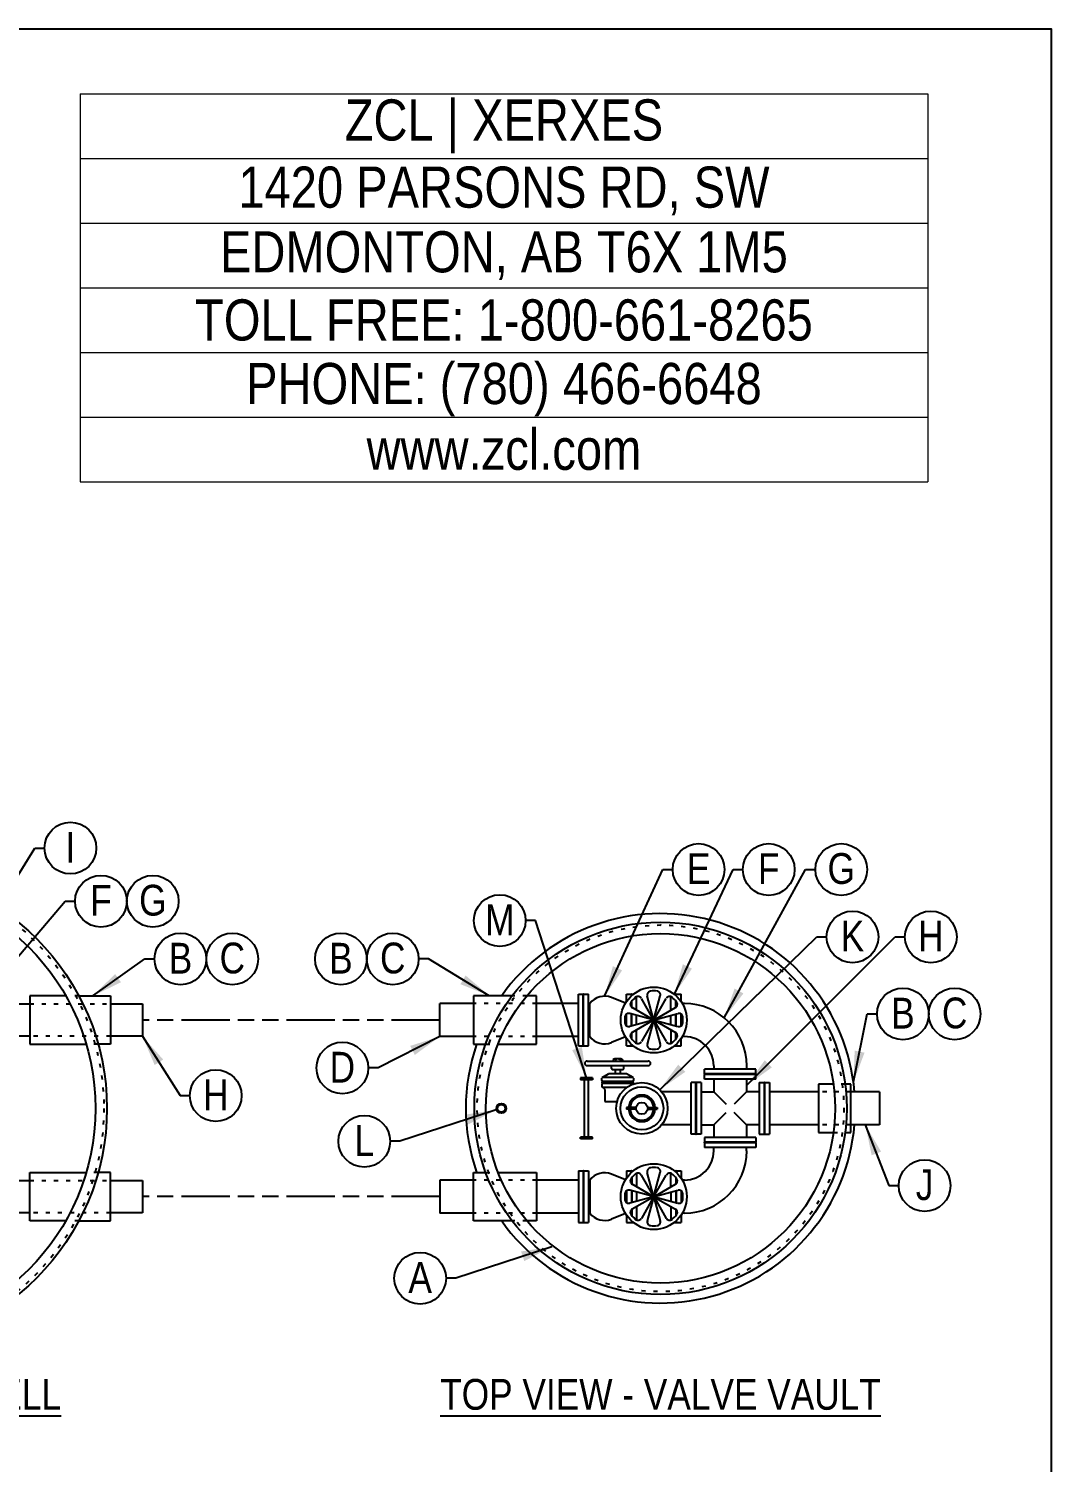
# Model space of a CAD drawing. Extents: x 0 to 216, y -5 to 280.
# Drawn here: x 136.9 to 216, y 169.1 to 280 of the extents above; entities that cross this region are included whole.
import ezdxf

# ---------------------------------------------------------------- set-up
doc = ezdxf.new("R2010")
doc.units = 0
doc.header["$LTSCALE"] = 10
doc.header["$MEASUREMENT"] = 0
doc.linetypes.add('PHANTOM', pattern=[1.1875, 0.375, -0.0625, 0.125, -0.0625, 0.125, -0.0625, 0.375])
doc.linetypes.add('SHORT_DASH', pattern=[0.125, 0.03125, -0.0625, 0.03125])
doc.layers.get('0').update_dxf_attribs({"linetype": 'CONTINUOUS'})
doc.layers.get('Defpoints').update_dxf_attribs({"linetype": 'CONTINUOUS'})
for name, color, linetype in [('5244-LOGO$0$CADdetails-2-FINELIGHT', 2, 'CONTINUOUS'), ('5244-LOGO$0$CADdetails-FRAME', 7, 'CONTINUOUS'), ('CADdetails-2-FINELIGHT', 2, 'CONTINUOUS'), ('CADdetails-7-FRAME', 7, 'CONTINUOUS'), ('CADdetails-7-VERYFINE', 7, 'CONTINUOUS'), ('CADdetails-9-EXTRAFINE', 9, 'CONTINUOUS')]:
    doc.layers.add(name, color=color, linetype=linetype)
doc.styles.add('5244-LOGO$0$CADdetails-NOTES', font='ARIALN.TTF', dxfattribs={"height": 2.38})
doc.styles.add('CADdetails-DIMENSIONS', font='ARIALN.TTF', dxfattribs={"height": 2.38})
doc.styles.add('CADdetails-NOTES', font='ARIALN.TTF', dxfattribs={"height": 2.38})
doc.dimstyles.new('CADdetails-LEADER', dxfattribs={"dimtxt": 2.38, "dimasz": 2.38, "dimexe": 0.5, "dimexo": 1.5, "dimgap": 1, "dimtad": 0, "dimzin": 0, "dimdsep": 46, "dimtxsty": 'CADdetails-DIMENSIONS', "dimcen": 1, "dimclrd": 256, "dimclre": 256, "dimclrt": 256, "dimadec": 0, "dimazin": 0, "dimtfac": 1, "dimtdec": 4, "dimtofl": 0, "dimtmove": 0, "dimatfit": 3, "dimfxl": 1, "dimtolj": 1, "dimtzin": 0, "dimarcsym": 0})

# ---------------------------------------------------------------- blocks, each defined once
blk = doc.blocks.new('*T8')
at = {"layer": 'Defpoints', "color": 8, "linetype": 'ByBlock', "lineweight": 0, "transparency": 16777216}
for p, q in [((0, 0), (65.57, 0)), ((0, 0), (0, -30)), ((65.57, 0), (65.57, -30)), ((0, -5), (65.57, -5)), ((0, -10), (65.57, -10)), ((0, -15), (65.57, -15)), ((0, -20), (65.57, -20)), ((0, -25), (65.57, -25)), ((0, -30), (65.57, -30))]:
    blk.add_line(p, q, dxfattribs=at)
at = {"layer": '5244-LOGO$0$CADdetails-2-FINELIGHT', "transparency": 16777216, "char_height": 3.18, "width": 65.4473, "style": '5244-LOGO$0$CADdetails-NOTES'}
for s, insert, attachment_point in [('ZCL | XERXES', (32.78, -2.5), 5), ('1420 PARSONS RD, SW', (32.78, -7.5), 5), ('EDMONTON, AB T6X 1M5', (32.78, -12.5), 5), ('TOLL FREE: 1-800-661-8265', (32.78, -17.5), 5), ('PHONE: (780) 466-6648', (32.78, -24.94), 8), ('www.zcl.com', (32.78, -27.5), 5)]:
    blk.add_mtext(s, dxfattribs=dict(at, insert=insert, attachment_point=attachment_point))
blk = doc.blocks.new('5244-LOGO')
at = {"layer": '5244-LOGO$0$CADdetails-FRAME'}
for p, q in [((0, 280), (216, 280)), ((216, 280), (216, 0))]:
    blk.add_line(p, q, dxfattribs=at)
blk.add_blockref('*T8', (140.88, 274.95))

msp = doc.modelspace()

# ---------------------------------------------------------------- linework, layer by layer
at = {"layer": 'CADdetails-7-FRAME'}
msp.add_lwpolyline([(0, 280), (216, 280), (216, 0), (0, 0)], close=True, dxfattribs=at)
at = {"layer": 'CADdetails-7-VERYFINE'}
for centre in [(140.13, 216.63), (188.72, 214.97), (194.14, 214.97), (199.75, 214.97), (142.49, 212.52), (146.5, 212.52), (173.34, 211.02), (200.62, 209.76), (206.68, 209.76), (148.64, 208.05), (152.65, 208.05), (161.05, 208.05), (165.06, 208.05), (204.52, 203.8), (208.52, 203.8), (161.16, 199.62), (151.37, 197.48), (162.86, 193.95), (206.2, 190.52), (167.18, 183.36)]:
    msp.add_circle(centre, 2, dxfattribs=at)
at = {"layer": 'CADdetails-9-EXTRAFINE', "linetype": 'Continuous'}
for p, q in [((136.98, 205.19), (136.98, 201.47)), ((139.76, 205.19), (136.98, 205.19)), ((140.78, 205.19), (143.22, 205.19)), ((143.22, 205.19), (143.22, 201.47)), ((174.31, 205.21), (171.3, 205.21)), ((171.3, 205.21), (171.3, 201.45)), ((176.19, 205.21), (175.44, 205.21)), ((176.19, 201.45), (176.19, 205.21)), ((179.42, 205.32), (179.79, 205.32)), ((179.42, 201.34), (179.42, 205.32)), ((179.82, 205.32), (179.79, 205.32)), ((179.79, 201.34), (179.79, 205.32)), ((179.82, 201.34), (179.82, 205.32)), ((179.82, 205.32), (180.19, 205.32)), ((180.19, 201.34), (180.19, 205.32)), ((183.15, 205.32), (183.52, 205.32)), ((183.15, 204.76), (183.15, 205.32)), ((183.55, 205.32), (183.52, 205.32)), ((183.52, 205.19), (183.52, 205.32)), ((183.55, 205.32), (183.67, 205.32)), ((183.55, 205.23), (183.55, 205.32)), ((183.92, 204.1), (183.92, 205.13)), ((185.21, 203.47), (184.75, 205.2)), ((185.29, 203.47), (185.75, 205.2)), ((186.58, 204.1), (186.58, 205.13)), ((186.84, 205.32), (186.95, 205.32)), ((186.99, 205.32), (186.95, 205.32)), ((186.95, 205.23), (186.95, 205.32)), ((186.99, 205.32), (187.36, 205.32)), ((186.99, 205.19), (186.99, 205.32)), ((187.36, 204.76), (187.36, 205.32)), ((132.51, 204.59), (136.98, 204.59)), ((143.22, 204.59), (145.7, 204.59)), ((145.7, 204.59), (145.7, 202.07)), ((171.3, 204.6), (168.71, 204.6)), ((168.71, 202.06), (168.71, 204.6)), ((179.42, 204.6), (176.19, 204.6)), ((180.31, 204.6), (180.19, 204.6)), ((180.31, 202.05), (180.31, 204.6)), ((183.07, 204.64), (181.97, 205.07)), ((183.52, 204.34), (183.52, 204.76)), ((183.55, 204.31), (183.55, 204.81)), ((185.12, 203.4), (183.58, 204.3)), ((185.18, 203.46), (184.29, 205)), ((185.33, 203.46), (186.22, 205)), ((185.38, 203.4), (186.93, 204.3)), ((186.95, 204.31), (186.95, 204.81)), ((186.99, 204.34), (186.99, 204.76)), ((187.62, 204.6), (187.46, 204.6)), ((183.15, 202.87), (183.15, 203.79)), ((185.11, 203.37), (183.39, 203.83)), ((185.11, 203.29), (183.39, 202.83)), ((183.52, 202.87), (183.52, 203.8)), ((183.55, 202.88), (183.55, 203.79)), ((185.12, 203.26), (183.58, 202.36)), ((183.92, 202.97), (183.92, 203.69)), ((185.18, 203.2), (184.29, 201.66)), ((185.21, 203.19), (184.75, 201.46)), ((185.29, 203.19), (185.75, 201.46)), ((185.33, 203.2), (186.22, 201.66)), ((185.38, 203.26), (186.93, 202.36)), ((185.4, 203.37), (187.12, 203.83)), ((185.4, 203.29), (187.12, 202.83)), ((186.58, 202.97), (186.58, 203.69)), ((186.95, 202.88), (186.95, 203.79)), ((186.99, 202.87), (186.99, 203.8)), ((187.36, 202.87), (187.36, 203.79)), ((136.98, 202.07), (132.51, 202.07)), ((145.7, 202.07), (143.22, 202.07)), ((171.3, 202.06), (168.71, 202.06)), ((179.42, 202.06), (176.19, 202.06)), ((180.31, 202.05), (180.19, 202.05)), ((183.07, 202.02), (181.97, 201.58)), ((183.15, 201.34), (183.15, 201.9)), ((183.52, 201.9), (183.52, 202.32)), ((183.55, 201.85), (183.55, 202.35)), ((183.92, 201.53), (183.92, 202.56)), ((186.58, 202.56), (186.58, 201.53)), ((186.95, 201.85), (186.95, 202.35)), ((186.99, 201.9), (186.99, 202.32)), ((187.36, 201.34), (187.36, 201.9)), ((187.62, 202.06), (187.46, 202.06)), ((136.98, 201.47), (141.34, 201.47)), ((143.22, 201.47), (142.26, 201.47)), ((171.3, 201.45), (172.25, 201.45)), ((173.2, 201.45), (176.19, 201.45)), ((179.42, 201.34), (179.79, 201.34)), ((179.82, 201.34), (179.79, 201.34)), ((179.82, 201.34), (180.19, 201.34)), ((183.15, 201.34), (183.52, 201.34)), ((183.52, 201.34), (183.52, 201.47)), ((183.55, 201.34), (183.52, 201.34)), ((183.55, 201.34), (183.55, 201.43)), ((183.55, 201.34), (183.67, 201.34)), ((186.84, 201.34), (186.95, 201.34)), ((186.95, 201.34), (186.95, 201.43)), ((186.99, 201.34), (186.95, 201.34)), ((186.99, 201.34), (186.99, 201.47)), ((186.99, 201.34), (187.36, 201.34)), ((180.09, 200.16), (184.82, 200.16)), ((180.09, 199.8), (184.82, 199.8)), ((181.98, 199.57), (181.98, 199.8)), ((182.16, 200.31), (182.11, 200.28)), ((182.11, 200.28), (182.11, 200.16)), ((182.73, 200.32), (182.2, 200.32)), ((182.29, 200.29), (182.29, 200.16)), ((182.64, 200.29), (182.64, 200.16)), ((182.77, 200.31), (182.82, 200.28)), ((182.82, 200.28), (182.82, 200.16)), ((182.93, 199.57), (182.93, 199.8)), ((189.89, 199.79), (189.89, 199.53)), ((192.43, 199.79), (192.43, 199.53)), ((179.58, 198.86), (179.58, 198.71)), ((180.52, 198.86), (179.58, 198.86)), ((180.52, 198.71), (179.58, 198.71)), ((179.9, 194.28), (179.9, 198.71)), ((180.19, 194.28), (180.19, 198.71)), ((180.52, 198.86), (180.52, 198.71)), ((181.24, 198.64), (181.24, 198.83)), ((181.24, 198.53), (181.24, 198.49)), ((181.26, 198.88), (181.76, 199.17)), ((183.65, 198.89), (181.28, 198.89)), ((183.62, 198.58), (181.29, 198.58)), ((183.13, 199.18), (181.79, 199.18)), ((182.04, 199.5), (182.87, 199.5)), ((182.28, 199.18), (182.28, 199.5)), ((182.65, 199.5), (182.65, 199.18)), ((183.65, 198.88), (183.15, 199.17)), ((183.67, 198.83), (183.67, 198.64)), ((183.67, 198.49), (183.67, 198.53)), ((188.13, 194.51), (188.13, 198.49)), ((188.5, 198.49), (188.13, 198.49)), ((188.5, 198.49), (188.5, 194.51)), ((188.5, 198.49), (188.54, 198.49)), ((188.5, 194.51), (188.5, 198.49)), ((188.54, 198.49), (188.54, 194.51)), ((188.91, 198.49), (188.54, 198.49)), ((188.91, 198.49), (188.91, 194.51)), ((193.15, 199.53), (189.17, 199.53)), ((189.17, 199.16), (189.17, 199.53)), ((193.15, 199.16), (189.17, 199.16)), ((189.17, 199.16), (189.17, 199.12)), ((193.15, 199.12), (189.17, 199.12)), ((189.17, 198.75), (189.17, 199.12)), ((193.15, 198.75), (189.17, 198.75)), ((189.89, 198.75), (189.89, 197.77)), ((192.43, 198.75), (192.43, 197.77)), ((193.15, 199.16), (193.15, 199.53)), ((193.15, 199.16), (193.15, 199.12)), ((193.15, 198.75), (193.15, 199.12)), ((193.41, 198.49), (193.41, 194.51)), ((193.41, 198.49), (193.78, 198.49)), ((193.78, 198.49), (193.78, 194.51)), ((193.82, 198.49), (193.78, 198.49)), ((193.82, 198.49), (193.82, 194.51)), ((193.82, 198.49), (194.19, 198.49)), ((194.19, 198.49), (194.19, 194.51)), ((181.24, 198.37), (181.24, 198.18)), ((183.62, 198.43), (181.29, 198.43)), ((183.17, 198.12), (181.29, 198.12)), ((181.47, 197.89), (181.47, 197.02)), ((188.13, 197.77), (185.86, 197.77)), ((188.91, 197.77), (189.89, 197.77)), ((189.89, 197.77), (190.85, 196.81)), ((192.43, 197.77), (191.47, 196.81)), ((193.41, 197.77), (192.43, 197.77)), ((197.99, 197.77), (194.19, 197.77)), ((199.15, 198.38), (197.99, 198.38)), ((197.99, 198.38), (197.99, 194.62)), ((200.5, 198.38), (200.05, 198.38)), ((200.5, 194.62), (200.5, 198.38)), ((202.72, 197.77), (200.5, 197.77)), ((202.72, 197.77), (202.72, 195.23)), ((181.47, 197.02), (182.41, 197.02)), ((183.88, 196.57), (183.15, 196.57)), ((183.15, 196.57), (183.15, 196.43)), ((183.88, 196.43), (183.15, 196.43)), ((184.78, 196.57), (185.51, 196.57)), ((184.78, 196.43), (185.51, 196.43)), ((185.51, 196.57), (185.51, 196.43)), ((188.13, 195.23), (185.86, 195.23)), ((188.91, 195.23), (189.89, 195.23)), ((189.89, 195.23), (190.85, 196.19)), ((189.89, 195.23), (189.89, 194.25)), ((192.43, 195.23), (191.47, 196.19)), ((193.41, 195.23), (192.43, 195.23)), ((192.43, 195.23), (192.43, 194.25)), ((197.99, 195.23), (194.19, 195.23)), ((202.72, 195.23), (200.5, 195.23)), ((179.58, 194.14), (179.58, 194.28)), ((180.52, 194.28), (179.58, 194.28)), ((180.52, 194.14), (179.58, 194.14)), ((180.52, 194.14), (180.52, 194.28)), ((188.5, 194.51), (188.13, 194.51)), ((188.5, 194.51), (188.54, 194.51)), ((188.91, 194.51), (188.54, 194.51)), ((189.17, 194.25), (189.17, 193.88)), ((193.15, 194.25), (189.17, 194.25)), ((193.15, 194.25), (193.15, 193.88)), ((193.41, 194.51), (193.78, 194.51)), ((193.82, 194.51), (193.78, 194.51)), ((193.82, 194.51), (194.19, 194.51)), ((197.99, 194.62), (199.15, 194.62)), ((200.05, 194.62), (200.5, 194.62)), ((193.15, 193.88), (189.17, 193.88)), ((189.17, 193.84), (189.17, 193.88)), ((193.15, 193.84), (189.17, 193.84)), ((189.17, 193.84), (189.17, 193.47)), ((193.15, 193.47), (189.17, 193.47)), ((189.89, 193.21), (189.89, 193.47)), ((192.43, 193.21), (192.43, 193.47)), ((193.15, 193.84), (193.15, 193.88)), ((193.15, 193.84), (193.15, 193.47)), ((132.51, 190.92), (136.98, 190.92)), ((136.98, 187.8), (136.98, 191.53)), ((136.98, 191.53), (141.34, 191.53)), ((143.22, 191.53), (142.26, 191.53)), ((143.22, 187.8), (143.22, 191.53)), ((143.22, 190.92), (145.7, 190.92)), ((145.7, 190.92), (145.7, 188.41)), ((171.3, 190.94), (168.71, 190.94)), ((168.71, 190.94), (168.71, 188.39)), ((171.3, 187.79), (171.3, 191.55)), ((171.3, 191.55), (172.25, 191.55)), ((173.2, 191.55), (176.19, 191.55)), ((176.19, 191.55), (176.19, 187.79)), ((179.42, 190.94), (176.19, 190.94)), ((179.42, 191.66), (179.42, 187.67)), ((179.42, 191.66), (179.79, 191.66)), ((179.82, 191.66), (179.79, 191.66)), ((179.79, 191.66), (179.79, 187.67)), ((179.82, 191.66), (179.82, 187.67)), ((179.82, 191.66), (180.19, 191.66)), ((180.19, 191.66), (180.19, 187.67)), ((180.31, 190.95), (180.19, 190.95)), ((180.31, 190.95), (180.31, 188.39)), ((183.07, 190.98), (181.97, 191.41)), ((183.15, 191.66), (183.15, 191.1)), ((183.15, 191.66), (183.52, 191.66)), ((183.52, 191.66), (183.52, 191.53)), ((183.55, 191.66), (183.52, 191.66)), ((183.52, 191.1), (183.52, 190.68)), ((183.55, 191.66), (183.67, 191.66)), ((183.55, 191.66), (183.55, 191.57)), ((183.55, 191.14), (183.55, 190.65)), ((183.92, 191.47), (183.92, 190.44)), ((185.18, 189.8), (184.29, 191.34)), ((185.21, 189.81), (184.75, 191.54)), ((185.29, 189.81), (185.75, 191.54)), ((185.33, 189.8), (186.22, 191.34)), ((186.58, 190.44), (186.58, 191.47)), ((186.84, 191.66), (186.95, 191.66)), ((186.95, 191.66), (186.95, 191.57)), ((186.99, 191.66), (186.95, 191.66)), ((186.95, 191.14), (186.95, 190.65)), ((186.99, 191.66), (186.99, 191.53)), ((186.99, 191.66), (187.36, 191.66)), ((186.99, 191.1), (186.99, 190.68)), ((187.36, 191.66), (187.36, 191.1)), ((187.62, 190.94), (187.46, 190.94)), ((183.15, 190.13), (183.15, 189.21)), ((185.11, 189.71), (183.39, 190.17)), ((185.11, 189.63), (183.39, 189.17)), ((183.52, 190.13), (183.52, 189.2)), ((183.55, 190.12), (183.55, 189.21)), ((185.12, 189.74), (183.58, 190.63)), ((183.92, 190.02), (183.92, 189.31)), ((185.38, 189.74), (186.93, 190.63)), ((185.4, 189.71), (187.12, 190.17)), ((185.4, 189.63), (187.12, 189.17)), ((186.58, 190.02), (186.58, 189.31)), ((186.95, 190.12), (186.95, 189.21)), ((186.99, 190.13), (186.99, 189.2)), ((187.36, 190.13), (187.36, 189.21)), ((183.52, 188.65), (183.52, 188.24)), ((183.55, 188.69), (183.55, 188.19)), ((185.12, 189.59), (183.58, 188.7)), ((183.92, 188.9), (183.92, 187.87)), ((185.18, 189.54), (184.29, 187.99)), ((185.21, 189.53), (184.75, 187.8)), ((185.29, 189.53), (185.75, 187.8)), ((185.33, 189.54), (186.22, 187.99)), ((185.38, 189.59), (186.93, 188.7)), ((186.58, 188.9), (186.58, 187.87)), ((186.95, 188.69), (186.95, 188.19)), ((186.99, 188.65), (186.99, 188.24)), ((136.98, 188.41), (132.51, 188.41)), ((139.76, 187.8), (136.98, 187.8)), ((140.78, 187.8), (143.22, 187.8)), ((145.7, 188.41), (143.22, 188.41)), ((171.3, 188.39), (168.71, 188.39)), ((174.31, 187.79), (171.3, 187.79)), ((176.19, 187.79), (175.44, 187.79)), ((179.42, 188.39), (176.19, 188.39)), ((179.42, 187.67), (179.79, 187.67)), ((179.82, 187.67), (179.79, 187.67)), ((179.82, 187.67), (180.19, 187.67)), ((180.31, 188.39), (180.19, 188.39)), ((183.07, 188.36), (181.97, 187.93)), ((183.15, 188.24), (183.15, 187.67)), ((183.15, 187.67), (183.52, 187.67)), ((183.52, 187.81), (183.52, 187.67)), ((183.55, 187.67), (183.52, 187.67)), ((183.55, 187.77), (183.55, 187.67)), ((183.55, 187.67), (183.67, 187.67)), ((186.84, 187.67), (186.95, 187.67)), ((186.95, 187.77), (186.95, 187.67)), ((186.99, 187.67), (186.95, 187.67)), ((186.99, 187.81), (186.99, 187.67)), ((186.99, 187.67), (187.36, 187.67)), ((187.36, 188.24), (187.36, 187.67)), ((187.62, 188.39), (187.46, 188.39))]:
    msp.add_line(p, q, dxfattribs=at)
at = {"layer": 'CADdetails-9-EXTRAFINE', "linetype": 'SHORT_DASH'}
for p, q in [((140.78, 205.19), (139.76, 205.19)), ((175.44, 205.21), (174.31, 205.21)), ((136.98, 204.59), (143.22, 204.59)), ((176.19, 204.6), (171.3, 204.6)), ((143.22, 202.07), (136.98, 202.07)), ((176.19, 202.06), (171.3, 202.06)), ((142.26, 201.47), (141.34, 201.47)), ((172.25, 201.45), (173.2, 201.45)), ((200.5, 197.77), (197.99, 197.77)), ((200.05, 198.38), (199.15, 198.38)), ((200.5, 195.23), (197.99, 195.23)), ((199.15, 194.62), (200.05, 194.62)), ((136.98, 190.92), (143.22, 190.92)), ((142.26, 191.53), (141.34, 191.53)), ((176.19, 190.94), (171.3, 190.94)), ((172.25, 191.55), (173.2, 191.55)), ((143.22, 188.41), (136.98, 188.41)), ((140.78, 187.8), (139.76, 187.8)), ((176.19, 188.39), (171.3, 188.39)), ((175.44, 187.79), (174.31, 187.79))]:
    msp.add_line(p, q, dxfattribs=at)
at = {"layer": 'CADdetails-9-EXTRAFINE', "linetype": 'PHANTOM'}
for p, q in [((168.71, 203.33), (145.7, 203.33)), ((168.71, 189.67), (145.7, 189.67))]:
    msp.add_line(p, q, dxfattribs=at)
at = {"layer": 'CADdetails-9-EXTRAFINE', "linetype": 'Continuous'}
for centre, radius in [((124.41, 196.5), 18.54), ((124.41, 196.5), 17.65), ((185.77, 196.5), 14.4), ((185.77, 196.5), 13.51), ((185.25, 203.33), 2.55), ((185.25, 203.33), 0.0738), ((184.33, 196.5), 1.99), ((184.33, 196.5), 1.66), ((173.46, 196.5), 0.369), ((173.46, 196.5), 0.295), ((184.33, 196.5), 0.448), ((185.25, 189.67), 2.55), ((185.25, 189.67), 0.0738)]:
    msp.add_circle(centre, radius, dxfattribs=at)
at = {"layer": 'CADdetails-9-EXTRAFINE', "linetype": 'SHORT_DASH'}
for centre, radius in [((124.41, 196.5), 18.31), ((185.77, 196.5), 14.18)]:
    msp.add_circle(centre, radius, dxfattribs=at)
at = {"layer": 'CADdetails-9-EXTRAFINE', "linetype": 'Continuous'}
for centre, radius, start, end in [((185.77, 196.5), 15.06, 4.8507, 144.6597), ((181.45, 203.75), 1.42, 68.3754, 143.1301), ((184.03, 204.86), 0.295, 30, 128.6893), ((185.04, 205.27), 0.295, 96.3107, 195), ((185.25, 203.33), 2.25, 83.6893, 96.3107), ((185.47, 205.27), 0.295, 345, 83.6893), ((186.48, 204.86), 0.295, 51.3107, 150), ((183.73, 204.55), 0.295, 141.3107, 240), ((185.25, 203.33), 2.25, 128.6893, 141.3107), ((185.25, 203.33), 2.25, 38.6893, 51.3107), ((186.78, 204.55), 0.295, 300, 38.6893), ((187.62, 199.79), 4.82, 0, 90), ((185.25, 203.33), 2.25, 173.6893, 186.3107), ((183.31, 203.55), 0.295, 75, 173.6893), ((183.31, 203.12), 0.295, 186.3107, 285), ((185.25, 203.33), 0.148, 165, 195), ((185.25, 203.33), 0.148, 120, 150), ((185.25, 203.33), 0.148, 210, 240), ((185.25, 203.33), 0.148, 75, 105), ((185.25, 203.33), 0.148, 255, 285), ((185.25, 203.33), 0.148, 30, 60), ((185.25, 203.33), 0.148, 300, 330), ((185.25, 203.33), 0.148, 345, 15), ((187.2, 203.55), 0.295, 6.3107, 105), ((187.2, 203.12), 0.295, 255, 353.6893), ((185.25, 203.33), 2.25, 353.6893, 6.3107), ((181.45, 202.9), 1.42, 216.8699, 291.6246), ((183.73, 202.11), 0.295, 120, 218.6893), ((185.25, 203.33), 2.25, 218.6893, 231.3107), ((185.25, 203.33), 2.25, 308.6893, 321.3107), ((186.78, 202.11), 0.295, 321.3107, 60), ((187.62, 199.79), 2.27, 0, 90), ((185.77, 196.5), 15.06, 160.8264, 199.1736), ((184.03, 201.8), 0.295, 231.3107, 330), ((185.04, 201.39), 0.295, 165, 263.6893), ((185.25, 203.33), 2.25, 263.6893, 276.3107), ((185.47, 201.39), 0.295, 276.3107, 15), ((186.48, 201.8), 0.295, 210, 308.6893), ((180.09, 199.98), 0.178, 90, 270), ((182.2, 200.16), 0.153, 54.7356, 105.5423), ((182.46, 199.75), 0.57, 71.9403, 108.0597), ((182.73, 200.16), 0.153, 74.4577, 125.2644), ((184.82, 199.98), 0.178, 270, 90), ((181.29, 198.83), 0.0568, 90, 180), ((181.29, 198.64), 0.0568, 180, 270), ((181.29, 198.53), 0.0568, 90, 180), ((181.29, 198.49), 0.0568, 180, 270), ((181.79, 199.12), 0.0616, 90, 120), ((182.04, 199.57), 0.0616, 180, 270), ((182.87, 199.57), 0.0616, 270, 0), ((183.12, 199.12), 0.0616, 60, 90), ((183.12, 199.12), 0.0616, 60, 90), ((183.62, 198.83), 0.0568, 0, 90), ((183.62, 198.64), 0.0568, 270, 0), ((183.62, 198.53), 0.0568, 0, 90), ((183.62, 198.49), 0.0568, 270, 0), ((181.29, 198.37), 0.0568, 90, 180), ((181.29, 198.18), 0.0568, 180, 270), ((181.24, 197.89), 0.237, 0, 78.8401), ((184.33, 196.5), 1.03, 4.096, 175.904), ((184.33, 196.5), 0.918, 4.6158, 175.3842), ((183.62, 198.37), 0.0568, 10.3425, 90), ((184.33, 196.5), 1.03, 184.096, 355.904), ((184.33, 196.5), 0.918, 184.6158, 355.3842), ((185.77, 196.5), 15.06, 215.3403, 355.1493), ((187.62, 193.21), 2.27, 270, 0), ((187.62, 193.21), 4.82, 270, 0), ((185.04, 191.61), 0.295, 96.3107, 195), ((185.25, 189.67), 2.25, 83.6893, 96.3107), ((185.47, 191.61), 0.295, 345, 83.6893), ((181.45, 190.1), 1.42, 68.3754, 143.1301), ((183.73, 190.89), 0.295, 141.3107, 240), ((185.25, 189.67), 2.25, 128.6893, 141.3107), ((184.03, 191.19), 0.295, 30, 128.6893), ((186.48, 191.19), 0.295, 51.3107, 150), ((185.25, 189.67), 2.25, 38.6893, 51.3107), ((186.78, 190.89), 0.295, 300, 38.6893), ((185.25, 189.67), 2.25, 173.6893, 186.3107), ((183.31, 189.88), 0.295, 75, 173.6893), ((185.25, 189.67), 0.148, 165, 195), ((185.25, 189.67), 0.148, 120, 150), ((185.25, 189.67), 0.148, 75, 105), ((185.25, 189.67), 0.148, 30, 60), ((185.25, 189.67), 0.148, 345, 15), ((187.2, 189.88), 0.295, 6.3107, 105), ((185.25, 189.67), 2.25, 353.6893, 6.3107), ((183.31, 189.45), 0.295, 186.3107, 285), ((183.73, 188.45), 0.295, 120, 218.6893), ((185.25, 189.67), 0.148, 210, 240), ((185.25, 189.67), 0.148, 255, 285), ((185.25, 189.67), 0.148, 300, 330), ((186.78, 188.45), 0.295, 321.3107, 60), ((187.2, 189.45), 0.295, 255, 353.6893), ((181.45, 189.25), 1.42, 216.8699, 291.6246), ((185.25, 189.67), 2.25, 218.6893, 231.3107), ((184.03, 188.14), 0.295, 231.3107, 330), ((185.04, 187.72), 0.295, 165, 263.6893), ((185.25, 189.67), 2.25, 263.6893, 276.3107), ((185.47, 187.72), 0.295, 276.3107, 15), ((186.48, 188.14), 0.295, 210, 308.6893), ((185.25, 189.67), 2.25, 308.6893, 321.3107)]:
    msp.add_arc(centre, radius, start, end, dxfattribs=at)

# ---------------------------------------------------------------- block references
msp.add_blockref('5244-LOGO', (0, 0))

# ---------------------------------------------------------------- texts
at = {"layer": 'CADdetails-2-FINELIGHT', "char_height": 2.38, "attachment_point": 2, "style": 'CADdetails-NOTES'}
for s, width, insert in [('{\\LTOP VIEW - WET WELL}', 33.0449, (124.41, 175.57)), ('{\\LTOP VIEW - VALVE VAULT}', 43.0306, (185.77, 175.57))]:
    msp.add_mtext_dynamic_manual_height_columns(s, width=width, gutter_width=11.9, heights=[0], dxfattribs=dict(at, insert=insert))
at = {"layer": 'CADdetails-7-VERYFINE', "char_height": 2.38, "width": 4.0074, "attachment_point": 5, "style": 'CADdetails-NOTES'}
for s, insert in [('I', (140.13, 216.68)), ('E', (188.72, 215.03)), ('F', (194.14, 215.03)), ('G', (199.75, 215.03)), ('F', (142.49, 212.58)), ('G', (146.5, 212.58)), ('M', (173.34, 211.08)), ('K', (200.62, 209.82)), ('H', (206.68, 209.82)), ('B', (148.64, 208.11)), ('C', (152.65, 208.11)), ('B', (161.05, 208.11)), ('C', (165.06, 208.11)), ('B', (204.52, 203.86)), ('C', (208.52, 203.86)), ('D', (161.16, 199.68)), ('H', (151.37, 197.54)), ('L', (162.86, 194.01)), ('J', (206.2, 190.58)), ('A', (167.18, 183.42))]:
    msp.add_mtext(s, dxfattribs=dict(at, insert=insert))

# ---------------------------------------------------------------- leaders
at = {"layer": 'CADdetails-7-VERYFINE', "annotation_type": 0, "has_hookline": 1, "hookline_direction": 0}
for points in [[(130.1, 204.88), (137.37, 216.63), (138.12, 216.63)], [(181.45, 205.17), (185.96, 214.97), (186.71, 214.97)], [(186.84, 205.32), (191.38, 214.97), (192.14, 214.97)], [(190.7, 203.49), (196.99, 214.97), (197.74, 214.97)], [(133.38, 205.06), (139.73, 212.52), (140.49, 212.52)], [(185.71, 197.94), (197.85, 209.76), (198.61, 209.76)], [(192.43, 198.26), (203.91, 209.76), (204.67, 209.76)], [(141.87, 205.19), (145.88, 208.05), (146.64, 208.05)], [(200.7, 198.55), (201.76, 203.8), (202.51, 203.8)], [(145.7, 202.07), (148.61, 197.48), (149.37, 197.48)], [(201.61, 195.23), (203.43, 190.52), (204.19, 190.52)]]:
    msp.add_leader(points, dimstyle='CADdetails-LEADER', override={"dimgap": 1, "dimtad": 0}, dxfattribs=at)
at = {"layer": 'CADdetails-7-VERYFINE', "annotation_type": 0, "has_hookline": 1, "hookline_direction": 0, "horizontal_direction": (-1, 0, 0)}
for points in [[(180.05, 198.86), (176.11, 211.02), (175.35, 211.02)], [(172.53, 205.21), (167.82, 208.05), (167.06, 208.05)], [(168.71, 202.06), (163.92, 199.62), (163.16, 199.62)], [(173.06, 196.38), (165.62, 193.95), (164.87, 193.95)], [(177.37, 185.8), (169.94, 183.36), (169.18, 183.36)]]:
    msp.add_leader(points, dimstyle='CADdetails-LEADER', override={"dimgap": 1, "dimtad": 0}, dxfattribs=at)

doc.saveas('drawing.dxf')
